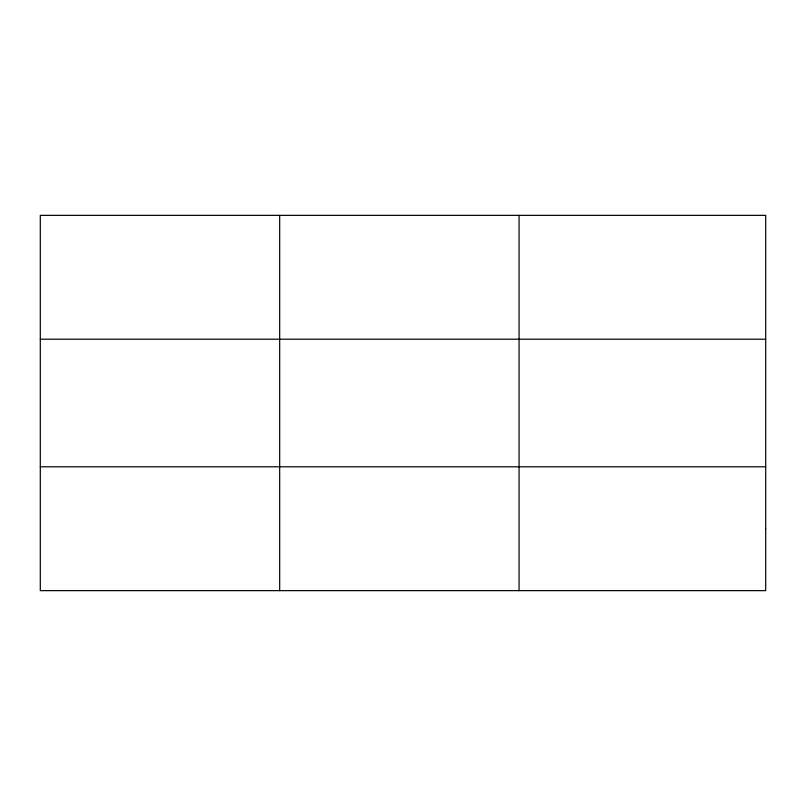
<?xml version="1.0" encoding="UTF-8"?>
<svg xmlns="http://www.w3.org/2000/svg" width="806" height="806" viewBox="0 0 806 806"><rect width="100%" height="100%" fill="white"/><g stroke="black" fill="none" stroke-linecap="round" stroke-linejoin="round"><path stroke-width="1.21" d="M279.682 590.637L279.682 215.363M519.064 590.637L519.064 215.363M40.3 339.205L765.7 339.205M40.3 466.795L765.7 466.795M765.7 528.716L765.7 590.637L40.3 590.637L40.3 215.363L765.7 215.363L765.7 528.716"/></g></svg>
